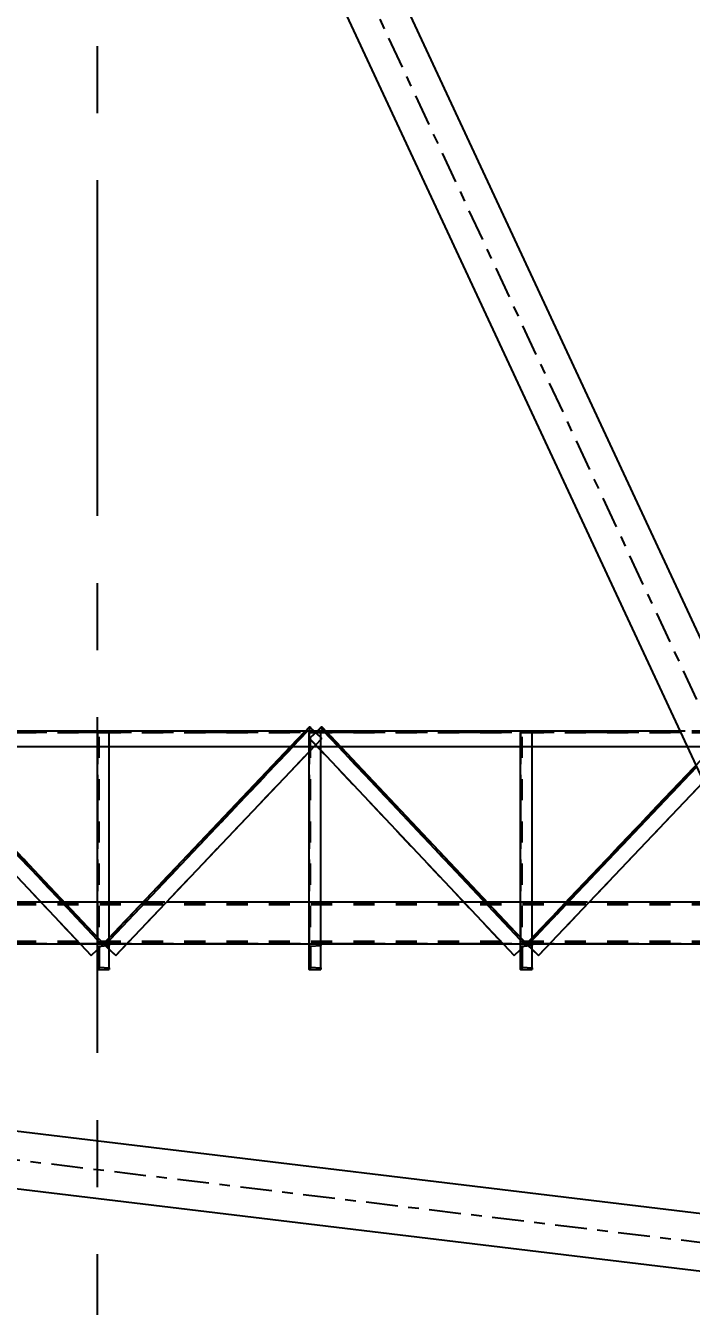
# Model space of a CAD drawing. Header units: millimetres. Extents: x 2368 to 8313, y 7493 to 11698.
# Drawn here: x 6029.8 to 6092.7, y 11239.1 to 11360.3 of the extents above; entities that cross this region are included whole.
import ezdxf

# ---------------------------------------------------------------- set-up
doc = ezdxf.new("R2010")
doc.units = ezdxf.units.MM
for name, pattern in [('CENTER', [50.8, 31.75, -6.35, 6.35, -6.35]), ('XKITLINE00', [0]), ('XKITLINE02', [4, 2, -2]), ('XKITLINE03', [6, 3, -1, 1, -1])]:
    doc.linetypes.add(name, pattern=pattern)
doc.styles.add('ROMANS', font='romans.shx')
doc.dimstyles.new('MD300', dxfattribs={"dimtxt": 2.5, "dimasz": 2.5, "dimexe": 1, "dimexo": 1, "dimgap": 0.5, "dimtad": 1, "dimdec": 1, "dimlfac": 50, "dimrnd": 0.5, "dimdsep": 46, "dimtxsty": 'ROMANS', "dimcen": 1, "dimclrd": 146, "dimclre": 146, "dimclrt": 30, "dimadec": 1, "dimazin": 2, "dimtfac": 1, "dimtdec": 1, "dimtmove": 0, "dimatfit": 1, "dimfxl": 1, "dimtolj": 1, "dimtzin": 0, "dimlwd": -1, "dimlwe": -1, "dimarcsym": 0})

# ---------------------------------------------------------------- blocks, each defined once
blk = doc.blocks.new('*D29')
at = {"color": 146, "transparency": 16777216}
for p, q in [((6169.05, 11249.2), (6169.05, 10991.04)), ((5216.59, 11053.98), (5216.59, 10991.04)), ((5219.09, 10992.04), (6166.55, 10992.04))]:
    blk.add_line(p, q, dxfattribs=at)
for points in [[(5219.09, 10992.45), (5219.09, 10991.62), (5216.59, 10992.04)], [(6166.55, 10992.45), (6166.55, 10991.62), (6169.05, 10992.04)]]:
    blk.add_solid(points, dxfattribs=at)
at = {"layer": 'Defpoints', "color": 0, "transparency": 16777216}
for p in [(6169.05, 11250.2), (5216.59, 11054.98), (6169.05, 10992.04)]:
    blk.add_point(p, dxfattribs=at)
at = {"color": 30, "transparency": 16777216, "insert": (5692.82, 10993.79), "char_height": 2.5, "attachment_point": 5, "style": 'ROMANS'}
blk.add_mtext('\\A1;47623', dxfattribs=at)
blk = doc.blocks.new('*D37')
at = {"color": 146, "transparency": 16777216}
for p, q in [((6544.58, 11276.27), (6544.58, 10979.26)), ((5216.59, 11053.98), (5216.59, 10979.26)), ((5219.09, 10980.26), (6542.08, 10980.26))]:
    blk.add_line(p, q, dxfattribs=at)
for points in [[(5219.09, 10980.68), (5219.09, 10979.85), (5216.59, 10980.26)], [(6542.08, 10980.68), (6542.08, 10979.85), (6544.58, 10980.26)]]:
    blk.add_solid(points, dxfattribs=at)
at = {"layer": 'Defpoints', "color": 0, "transparency": 16777216}
for p in [(6544.58, 11277.27), (5216.59, 11054.98), (6544.58, 10980.26)]:
    blk.add_point(p, dxfattribs=at)
at = {"color": 30, "transparency": 16777216, "insert": (5880.59, 10982.01), "char_height": 2.5, "attachment_point": 5, "style": 'ROMANS'}
blk.add_mtext('\\A1;66400', dxfattribs=at)
blk = doc.blocks.new('*D38')
at = {"color": 146, "transparency": 16777216}
for p, q in [((3888.58, 11276.27), (3888.58, 10968.16)), ((6544.59, 11276.27), (6544.59, 10968.16)), ((6542.09, 10969.16), (3891.08, 10969.16))]:
    blk.add_line(p, q, dxfattribs=at)
for points in [[(3891.08, 10969.58), (3891.08, 10968.75), (3888.58, 10969.16)], [(6542.09, 10969.58), (6542.09, 10968.75), (6544.59, 10969.16)]]:
    blk.add_solid(points, dxfattribs=at)
at = {"layer": 'Defpoints', "color": 0, "transparency": 16777216}
for p in [(3888.58, 11277.27), (6544.59, 11277.27), (3888.58, 10969.16)]:
    blk.add_point(p, dxfattribs=at)
at = {"color": 30, "transparency": 16777216, "insert": (5216.59, 10970.91), "char_height": 2.5, "attachment_point": 5, "style": 'ROMANS'}
blk.add_mtext('\\A1;132800', dxfattribs=at)

msp = doc.modelspace()

# ---------------------------------------------------------------- linework, layer by layer
at = {"color": 6, "linetype": 'CENTER'}
msp.add_line((6036.5882, 10907.5139), (6036.5882, 11495.735), dxfattribs=at)
at = {"color": 8, "linetype": 'XKITLINE03'}
for q in [(6036.5882, 11418.2997), (6036.5882, 11418.2997), (5954.5882, 11261.9386), (5954.5882, 11261.9386)]:
    msp.add_line((6118.5882, 11242.1507), q, dxfattribs=at)
at = {"color": 8, "linetype": 'XKITLINE00'}
for p, q in [((6050.3035, 11395.2958), (6114.5896, 11257.1991)), ((6045.3498, 11393.0198), (6109.6358, 11254.9231)), ((6105.2492, 11246.4946), (5968.9034, 11262.9458)), ((6104.5988, 11241.1041), (5968.2529, 11257.5554)), ((6104.5988, 11241.1041), (5968.253, 11257.5554))]:
    msp.add_line(p, q, dxfattribs=at)
at = {"color": 3, "linetype": 'XKITLINE02'}
for p, q in [((6017.6744, 11293.8547), (6037.0218, 11273.3065)), ((6017.7909, 11293.9644), (6037.1383, 11273.4162)), ((6037.1383, 11273.4162), (6056.6282, 11293.9667)), ((6037.2544, 11273.3061), (6056.7443, 11293.8566)), ((6056.626, 11292.8676), (6057.7909, 11293.9644)), ((6056.6282, 11293.9667), (6056.7443, 11293.8566)), ((6056.6282, 11293.9667), (6057.7892, 11292.8657)), ((6057.6744, 11293.8547), (6057.7909, 11293.9644)), ((6057.6744, 11293.8547), (6077.0218, 11273.3065)), ((6057.7909, 11293.9644), (6077.1383, 11273.4162)), ((6077.1383, 11273.4162), (6096.6282, 11293.9667)), ((6077.2544, 11273.3061), (6096.7443, 11293.8566)), ((5796.7808, 11293.5862), (6133.777, 11293.5862)), ((5796.7808, 11293.4162), (6133.777, 11293.4162)), ((5796.7808, 11293.4162), (6133.777, 11293.4162)), ((6016.626, 11292.8676), (6035.9734, 11272.3194)), ((6036.5883, 11292.0862), (6036.5883, 11293.4162)), ((6036.5883, 11293.4162), (6037.6883, 11293.4162)), ((6036.5883, 11293.4162), (6037.6883, 11293.4162)), ((6036.5883, 11271.0162), (6036.5883, 11293.4162)), ((6036.7283, 11271.0162), (6036.7283, 11293.4162)), ((6036.7283, 11271.0162), (6036.7283, 11293.4162)), ((6037.6883, 11292.0862), (6037.6883, 11293.4162)), ((6037.6883, 11271.0162), (6037.6883, 11293.4162)), ((6038.2992, 11272.3152), (6057.7892, 11292.8657)), ((6054.8447, 11292.0862), (6056.2673, 11293.5862)), ((6055.0653, 11292.0862), (6056.4878, 11293.5862)), ((6056.5883, 11292.0862), (6056.5883, 11293.4162)), ((6056.5883, 11293.4162), (6057.6883, 11293.4162)), ((6056.5883, 11293.4162), (6057.6883, 11293.4162)), ((6056.5883, 11271.0162), (6056.5883, 11293.4162)), ((6056.5883, 11291.5995), (6057.7891, 11292.8657)), ((6056.626, 11292.8676), (6057.3892, 11293.5862)), ((6056.626, 11292.8676), (6075.9734, 11272.3194)), ((6056.626, 11292.8676), (6057.6883, 11291.7394)), ((6056.7283, 11271.0162), (6056.7283, 11293.4162)), ((6056.7283, 11271.0162), (6056.7283, 11293.4162)), ((6057.0294, 11293.5862), (6057.7891, 11292.8657)), ((6057.6883, 11292.0862), (6057.6883, 11293.4162)), ((6057.6883, 11271.0162), (6057.6883, 11293.4162)), ((6057.9272, 11293.5862), (6059.3396, 11292.0862)), ((6058.147, 11293.5862), (6097.6509, 11293.5862)), ((6058.147, 11293.5862), (6059.5593, 11292.0862)), ((6076.5883, 11292.0862), (6076.5883, 11293.4162)), ((6076.5883, 11293.4162), (6077.6883, 11293.4162)), ((6076.5883, 11293.4162), (6077.6883, 11293.4162)), ((6076.5883, 11271.0162), (6076.5883, 11293.4162)), ((6076.7283, 11271.0162), (6076.7283, 11293.4162)), ((6076.7283, 11271.0162), (6076.7283, 11293.4162)), ((6077.6883, 11292.0862), (6077.6883, 11293.4162)), ((6077.6883, 11271.0162), (6077.6883, 11293.4162)), ((6078.2992, 11272.3152), (6097.7892, 11292.8657)), ((5796.7808, 11292.0862), (6133.777, 11292.0862)), ((5934.8447, 11292.0862), (6098.3491, 11292.0862)), ((5796.7808, 11277.4162), (6133.777, 11277.4162)), ((5796.7808, 11277.2462), (6133.7769, 11277.2462)), ((5796.7808, 11277.2462), (6133.777, 11277.2462)), ((5796.7808, 11277.1398), (6133.7769, 11277.1398)), ((5796.7808, 11277.1398), (6133.777, 11277.1398)), ((6016.5883, 11277.4162), (6033.372, 11277.4162)), ((6031.1744, 11277.4162), (6037.6883, 11277.4162)), ((6036.5883, 11277.4162), (6043.137, 11277.4162)), ((6040.9318, 11277.4162), (6057.6883, 11277.4162)), ((6056.5883, 11277.4162), (6073.372, 11277.4162)), ((6071.1744, 11277.4162), (6077.6883, 11277.4162)), ((6076.5883, 11277.4162), (6083.137, 11277.4162)), ((6080.9318, 11277.4162), (6097.6883, 11277.4162)), ((5796.7808, 11273.6926), (6133.7769, 11273.6926)), ((5796.7808, 11273.6926), (6133.777, 11273.6926)), ((5796.7808, 11273.5862), (6133.7769, 11273.5862)), ((5796.7808, 11273.5862), (6133.777, 11273.5862)), ((5796.7808, 11273.4162), (6133.777, 11273.4162)), ((5816.5883, 11273.4162), (6133.7769, 11273.4162)), ((6034.9406, 11273.4162), (6039.3434, 11273.4162)), ((6035.9734, 11272.3194), (6037.1383, 11273.4162)), ((6036.5883, 11273.7669), (6036.5883, 11274.0003)), ((6036.5883, 11272.8983), (6037.1383, 11273.4162)), ((6036.5883, 11273.4162), (6037.6883, 11273.4162)), ((6036.5883, 11273.4162), (6036.5883, 11271.0162)), ((6036.5883, 11273.4162), (6036.5883, 11271.0162)), ((6036.7283, 11273.2034), (6037.6883, 11273.2802)), ((6036.7283, 11273.2034), (6036.7283, 11271.229)), ((6036.7283, 11273.2034), (6036.7283, 11271.229)), ((6037.1383, 11273.4162), (6038.2992, 11272.3152)), ((6037.2544, 11273.3061), (6037.6883, 11272.8946)), ((6037.6883, 11273.7636), (6037.6883, 11273.9961)), ((6037.6883, 11273.4162), (6037.6883, 11273.2802)), ((6037.6883, 11273.4162), (6037.6883, 11273.2802)), ((6056.5883, 11273.4162), (6057.6883, 11273.4162)), ((6056.5883, 11273.4162), (6057.6883, 11273.4162)), ((6056.5883, 11273.4162), (6056.5883, 11271.0162)), ((6056.5883, 11273.4162), (6056.5883, 11271.0162)), ((6056.7283, 11273.2034), (6057.6883, 11273.2802)), ((6056.7283, 11273.2034), (6056.7283, 11271.229)), ((6056.7283, 11273.2034), (6056.7283, 11271.229)), ((6057.6883, 11273.4162), (6057.6883, 11273.2802)), ((6057.6883, 11273.4162), (6057.6883, 11273.2802)), ((6074.9406, 11273.4162), (6079.3434, 11273.4162)), ((6075.9734, 11272.3194), (6077.1383, 11273.4162)), ((6076.5883, 11273.7669), (6076.5883, 11274.0003)), ((6076.5883, 11273.4162), (6077.6883, 11273.4162)), ((6076.5883, 11273.4162), (6076.5883, 11271.0162)), ((6076.5883, 11273.4162), (6076.5883, 11271.0162)), ((6076.5883, 11272.8983), (6077.1383, 11273.4162)), ((6076.7283, 11273.2034), (6077.6883, 11273.2802)), ((6076.7283, 11273.2034), (6076.7283, 11271.229)), ((6076.7283, 11273.2034), (6076.7283, 11271.229)), ((6077.1383, 11273.4162), (6078.2992, 11272.3152)), ((6077.2544, 11273.3061), (6077.6883, 11272.8946)), ((6077.6883, 11273.7636), (6077.6883, 11273.9961)), ((6077.6883, 11273.4162), (6077.6883, 11273.2802)), ((6077.6883, 11273.4162), (6077.6883, 11273.2802)), ((6036.5883, 11271.0162), (6037.6883, 11271.0162)), ((6036.5883, 11271.0162), (6037.6883, 11271.0162)), ((6036.7283, 11271.229), (6037.6883, 11271.1522)), ((6037.6883, 11271.1522), (6037.6883, 11271.0162)), ((6037.6883, 11271.1522), (6037.6883, 11271.0162)), ((6056.5883, 11271.0162), (6057.6883, 11271.0162)), ((6056.5883, 11271.0162), (6057.6883, 11271.0162)), ((6056.7283, 11271.229), (6057.6883, 11271.1522)), ((6057.6883, 11271.1522), (6057.6883, 11271.0162)), ((6057.6883, 11271.1522), (6057.6883, 11271.0162)), ((6076.5883, 11271.0162), (6077.6883, 11271.0162)), ((6076.5883, 11271.0162), (6077.6883, 11271.0162)), ((6076.7283, 11271.229), (6077.6883, 11271.1522)), ((6077.6883, 11271.1522), (6077.6883, 11271.0162)), ((6077.6883, 11271.1522), (6077.6883, 11271.0162))]:
    msp.add_line(p, q, dxfattribs=at)
at = {"color": 1, "linetype": 'XKITLINE03'}
for p, q in [((6017.7909, 11293.9644), (6037.1383, 11273.4162)), ((6037.1383, 11273.4162), (6017.7909, 11293.9644)), ((6037.1383, 11273.4162), (6056.6282, 11293.9667)), ((6056.6282, 11293.9667), (6037.1383, 11273.4162)), ((6077.1383, 11273.4162), (6057.7909, 11293.9644)), ((6057.7909, 11293.9644), (6077.1383, 11273.4162)), ((6077.1383, 11273.4162), (6096.6282, 11293.9667)), ((6096.6282, 11293.9667), (6077.1383, 11273.4162)), ((6133.777, 11293.4162), (5796.7808, 11293.4162)), ((6133.777, 11293.4162), (5796.7808, 11293.4162)), ((6036.5883, 11271.0162), (6036.5883, 11293.4162)), ((6036.5883, 11293.4162), (6036.5883, 11271.0162)), ((6056.5883, 11271.0162), (6056.5883, 11293.4162)), ((6056.5883, 11293.4162), (6056.5883, 11271.0162)), ((6076.5883, 11271.0162), (6076.5883, 11293.4162)), ((6076.5883, 11293.4162), (6076.5883, 11271.0162)), ((5796.7808, 11273.4162), (6133.7769, 11273.4162)), ((6133.777, 11273.4162), (5796.7808, 11273.4162)), ((6036.5883, 11273.4162), (6036.5883, 11273.4162)), ((6056.5883, 11273.4162), (6056.5883, 11273.4162)), ((6076.5883, 11273.4162), (6076.5883, 11273.4162))]:
    msp.add_line(p, q, dxfattribs=at)
at = {"color": 7, "linetype": 'XKITLINE00'}
for p, q in [((6056.2673, 11293.5862), (6056.6282, 11293.9667)), ((6056.4878, 11293.5862), (6056.7443, 11293.8566)), ((6056.6282, 11293.9667), (6057.0294, 11293.5862)), ((6057.3892, 11293.5862), (6057.6744, 11293.8547)), ((6057.7909, 11293.9644), (6057.6744, 11293.8547)), ((6057.6744, 11293.8547), (6057.9272, 11293.5862)), ((6057.7909, 11293.9644), (6058.147, 11293.5862)), ((5974.2655, 11293.5862), (6091.6376, 11293.5862)), ((5973.4789, 11292.0862), (6092.3359, 11292.0862)), ((6017.6883, 11291.7394), (6035.9734, 11272.3194)), ((6019.3396, 11292.0862), (6037.0218, 11273.3065)), ((6019.5593, 11292.0862), (6037.1383, 11273.4162)), ((6036.5883, 11274.0003), (6036.5883, 11292.0862)), ((6037.1383, 11273.4162), (6054.8447, 11292.0862)), ((6037.2544, 11273.3061), (6055.0653, 11292.0862)), ((6037.6883, 11273.9961), (6037.6883, 11292.0862)), ((6038.2992, 11272.3152), (6056.5883, 11291.5995)), ((6056.5883, 11271.0162), (6056.5883, 11292.0862)), ((6057.6883, 11271.0162), (6057.6883, 11292.0862)), ((6057.6883, 11291.7394), (6075.9734, 11272.3194)), ((6059.3396, 11292.0862), (6077.0218, 11273.3065)), ((6059.5593, 11292.0862), (6077.1383, 11273.4162)), ((6076.5883, 11274.0003), (6076.5883, 11292.0862)), ((6077.6883, 11273.9961), (6077.6883, 11292.0862)), ((6077.1383, 11273.4162), (6093.1619, 11290.3117)), ((6077.2544, 11273.3061), (6093.2345, 11290.1558)), ((6078.2992, 11272.3152), (6093.8879, 11288.7521)), ((6017.6883, 11277.4162), (6031.1744, 11277.4162)), ((6033.372, 11277.4162), (6036.5883, 11277.4162)), ((6037.6883, 11277.4162), (6040.9318, 11277.4162)), ((6043.137, 11277.4162), (6056.5883, 11277.4162)), ((6057.6883, 11277.4162), (6071.1744, 11277.4162)), ((6073.372, 11277.4162), (6076.5883, 11277.4162)), ((6077.6883, 11277.4162), (6080.9318, 11277.4162)), ((6083.137, 11277.4162), (6096.5883, 11277.4162)), ((6017.6883, 11273.4162), (6034.9406, 11273.4162)), ((6036.5883, 11271.0162), (6036.5883, 11273.7669)), ((6037.1383, 11273.4162), (6037.0218, 11273.3065)), ((6037.1383, 11273.4162), (6037.2544, 11273.3061)), ((6037.6883, 11271.0162), (6037.6883, 11273.7636)), ((6039.3434, 11273.4162), (6056.5883, 11273.4162)), ((6057.6883, 11273.4162), (6074.9406, 11273.4162)), ((6076.5883, 11271.0162), (6076.5883, 11273.7669)), ((6077.1383, 11273.4162), (6077.0218, 11273.3065)), ((6077.1383, 11273.4162), (6077.2544, 11273.3061)), ((6077.6883, 11271.0162), (6077.6883, 11273.7636)), ((6079.3434, 11273.4162), (6096.5883, 11273.4162)), ((6035.9734, 11272.3194), (6036.5883, 11272.8983)), ((6037.6883, 11272.8946), (6038.2992, 11272.3152)), ((6075.9734, 11272.3194), (6076.5883, 11272.8983)), ((6077.6883, 11272.8946), (6078.2992, 11272.3152)), ((6036.5883, 11271.0162), (6037.6883, 11271.0162)), ((6056.5883, 11271.0162), (6057.6883, 11271.0162)), ((6076.5883, 11271.0162), (6077.6883, 11271.0162))]:
    msp.add_line(p, q, dxfattribs=at)
at = {"color": 1, "linetype": 'XKITLINE00'}
for centre in [(6056.6282, 11293.9667), (6056.6282, 11293.9667), (6057.7909, 11293.9644), (6057.7909, 11293.9644), (6036.5883, 11293.4162), (6036.5883, 11293.4162), (6056.5883, 11293.4162), (6056.5883, 11293.4162), (6076.5883, 11293.4162), (6076.5883, 11293.4162), (6036.5883, 11273.4162), (6037.1383, 11273.4162), (6037.1383, 11273.4162), (6037.1383, 11273.4162), (6037.1383, 11273.4162), (6056.5883, 11273.4162), (6076.5883, 11273.4162), (6077.1383, 11273.4162), (6077.1383, 11273.4162), (6077.1383, 11273.4162), (6077.1383, 11273.4162), (6036.5883, 11271.0162), (6036.5883, 11271.0162), (6056.5883, 11271.0162), (6056.5883, 11271.0162), (6076.5883, 11271.0162), (6076.5883, 11271.0162)]:
    msp.add_circle(centre, 0.004, dxfattribs=at)

# ---------------------------------------------------------------- dimensions: what is measured, and where the dimension line sits
for base, p1, p2, picture, middle in [((3888.5836, 10969.1621), (6544.5882, 11277.2708), (3888.5836, 11277.2703), '*D38', (5216.5859, 10970.9121)), ((6544.5838, 10980.2647), (5216.5882, 11054.9804), (6544.5838, 11277.2701), '*D37', (5880.586, 10982.0147)), ((6169.0475, 10992.0378), (5216.5882, 11054.9804), (6169.0475, 11250.197), '*D29', (5692.8178, 10993.7878))]:
    dim = msp.add_linear_dim(base=base, p1=p1, p2=p2, dimstyle='MD300')
    dim.commit()
    dim.dimension.update_dxf_attribs({"geometry": picture, "text_midpoint": middle})

doc.saveas('drawing.dxf')
